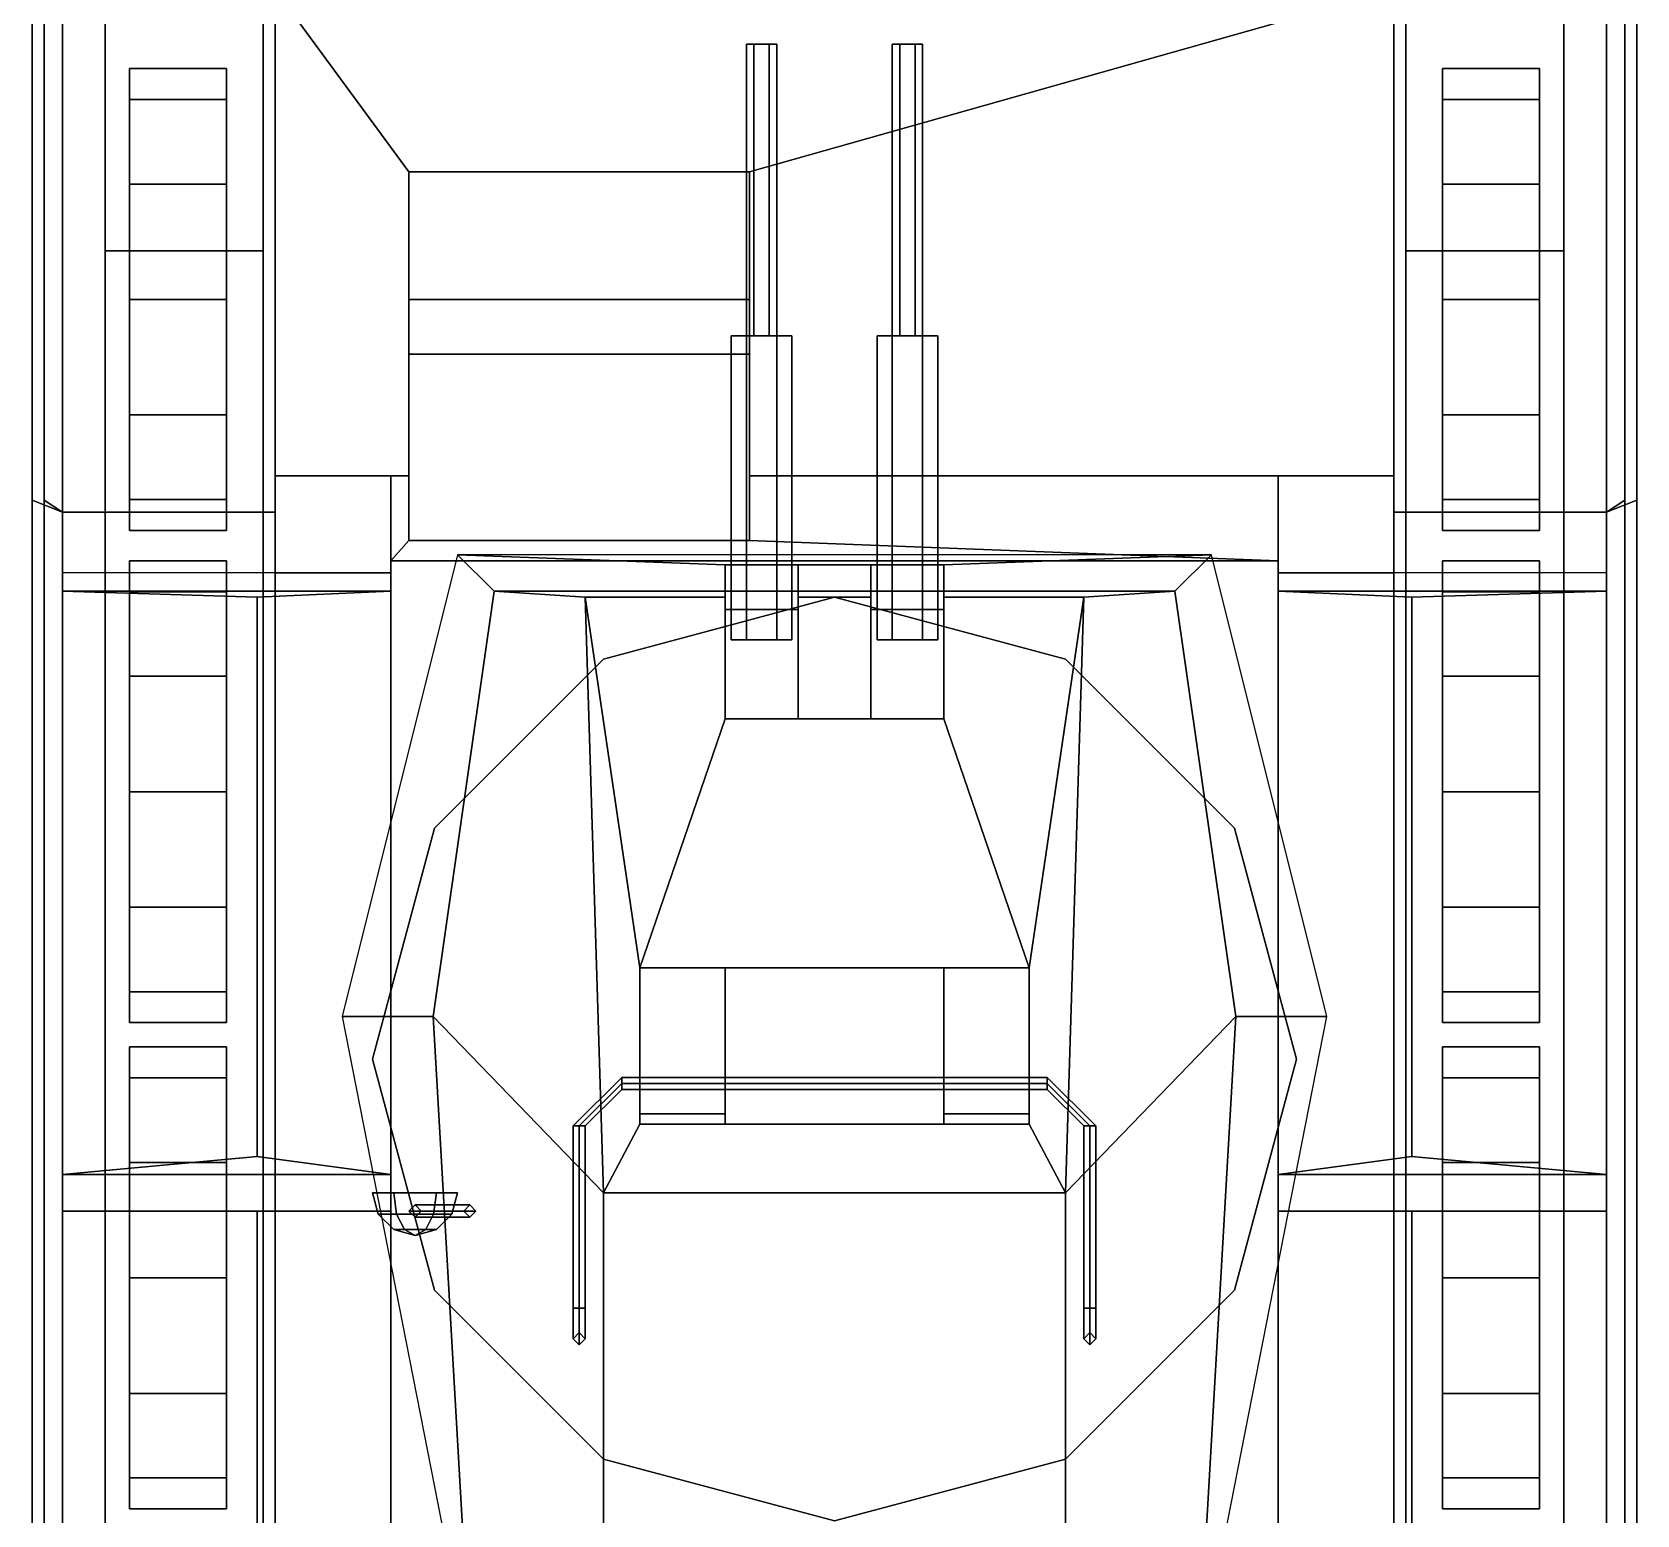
# Model space of a CAD drawing. Header units: millimetres. Extents: x -1.32 to 3, y -3.17 to 5.
# Drawn here: x -1.32 to 1.32, y -0.44 to 2 of the extents above; entities that cross this region are included whole.
import ezdxf

# ---------------------------------------------------------------- set-up
doc = ezdxf.new("R2010")
doc.units = ezdxf.units.MM
for name, color, linetype in [('gun', 1, 'Continuous'), ('mg2', 6, 'Continuous'), ('mudguards', 6, 'Continuous'), ('sleeve', 5, 'Continuous'), ('tracks', 3, 'Continuous'), ('turret', 2, 'Continuous'), ('wheels', 2, 'Continuous')]:
    doc.layers.add(name, color=color, linetype=linetype)

msp = doc.modelspace()

# ---------------------------------------------------------------- linework, layer by layer
for points in [[(-0.92, 2.51, 0.82), (-0.92, -2.7, 0.91), (-0.92, -0.48, 1.08), (-0.92, 2.07, 1.08)], [(-0.92, 2.46, 0.58), (-0.92, -2.7, 0.47), (-0.92, -2.7, 0.91), (-0.92, 2.51, 0.82)], [(0.92, -0.48, 1.08), (0.92, -2.7, 0.91), (0.92, 2.51, 0.82), (0.92, 2.07, 1.08)], [(0.92, -2.7, 0.91), (0.92, -2.7, 0.47), (0.92, 2.46, 0.58), (0.92, 2.51, 0.82)], [(-0.92, 2.02, 0.34), (-0.92, -2.24, 0.34), (-0.92, -2.7, 0.47), (-0.92, 2.46, 0.58)], [(0.92, -2.7, 0.47), (0.92, -2.24, 0.34), (0.92, 2.02, 0.34), (0.92, 2.46, 0.58)], [(-0.92, 2.07, 1.08), (-0.7, 1.77, 1.08), (-0.14, 1.77, 1.08), (0.92, 2.07, 1.08)], [(-0.92, 2.07, 1.08), (-0.92, 1.27, 1.08), (-0.7, 1.27, 1.08), (-0.7, 1.77, 1.08)], [(-0.14, 1.77, 1.08), (-0.14, 1.27, 1.08), (0.92, 1.27, 1.08), (0.92, 2.07, 1.08)], [(0.92, 2.02, 0.34), (0.92, -2.24, 0.34), (-0.92, -2.24, 0.34), (-0.92, 2.02, 0.34)], [(-0.7, 1.77, 1.08), (-0.7, 1.27, 1.08), (-0.7, 1.56, 1.38), (-0.7, 1.77, 1.32)], [(-0.7, 1.77, 1.32), (-0.7, 1.56, 1.38), (-0.14, 1.56, 1.38), (-0.14, 1.77, 1.32)], [(-0.14, 1.77, 1.32), (-0.14, 1.77, 1.08), (-0.7, 1.77, 1.08), (-0.7, 1.77, 1.32)], [(-0.14, 1.56, 1.38), (-0.14, 1.27, 1.08), (-0.14, 1.77, 1.08), (-0.14, 1.77, 1.32)], [(-0.7, 1.27, 1.08), (-0.7, 1.1634, 1.3009), (-0.7, 1.47, 1.38), (-0.7, 1.56, 1.38)], [(-0.7, 1.56, 1.38), (-0.7, 1.47, 1.38), (-0.14, 1.47, 1.38), (-0.14, 1.56, 1.38)], [(-0.14, 1.47, 1.38), (-0.14, 1.1634, 1.3009), (-0.14, 1.27, 1.08), (-0.14, 1.56, 1.38)], [(-0.7, 1.47, 1.38), (-0.7, 1.1634, 1.3009), (-0.14, 1.1634, 1.3009), (-0.14, 1.47, 1.38)], [(-0.73, 1.11, 1.08), (-0.73, 1.27, 1.08), (-0.92, 1.27, 1.08), (-0.92, 1.11, 1.08)], [(-0.73, 1.27, 1.08), (-0.73, -0.48, 1.08), (-0.73, -0.48, 1.37), (-0.73, 1.13, 1.37)], [(-0.73, 1.27, 1.08), (-0.73, 1.13, 1.37), (-0.7, 1.1634, 1.3009), (-0.7, 1.27, 1.08)], [(-0.14, 1.27, 1.08), (-0.14, 1.1634, 1.3009), (0.73, 1.13, 1.37), (0.73, 1.27, 1.08)], [(0.73, -0.48, 1.37), (0.73, -0.48, 1.08), (0.73, 1.27, 1.08), (0.73, 1.13, 1.37)], [(0.92, 1.11, 1.08), (0.92, 1.27, 1.08), (0.73, 1.27, 1.08), (0.73, 1.11, 1.08)], [(0.73, 1.13, 1.37), (-0.14, 1.1634, 1.3009), (-0.7, 1.1634, 1.3009), (-0.73, 1.13, 1.37)], [(-0.73, 1.08, 1.31), (-0.73, 1.11, 1.18), (-1.27, 1.11, 1.18), (-1.27, 1.08, 1.31)], [(-1.27, 1.11, 1.18), (-1.27, 0.06, 1.18), (-1.27, 0.12, 1.31), (-1.27, 1.08, 1.31)], [(-0.73, 1.11, 1.18), (-0.73, 1.11, 1.08), (-0.92, 1.11, 1.08), (-0.92, 1.11, 1.18)], [(-0.73, 1.13, 1.37), (-0.73, -0.48, 1.37), (0.73, -0.48, 1.37), (0.73, 1.13, 1.37)], [(1.27, 1.08, 1.31), (1.27, 1.11, 1.18), (0.73, 1.11, 1.18), (0.73, 1.08, 1.31)], [(0.92, 1.11, 1.18), (0.92, 1.11, 1.08), (0.73, 1.11, 1.08), (0.73, 1.11, 1.18)], [(1.27, 0.12, 1.31), (1.27, 0.06, 1.18), (1.27, 1.11, 1.18), (1.27, 1.08, 1.31)], [(-0.95, 1.07, 1.36), (-0.73, 1.08, 1.31), (-1.27, 1.08, 1.31), (-0.95, 1.07, 1.36)], [(-1.27, 1.08, 1.31), (-1.27, 0.12, 1.31), (-0.95, 0.15, 1.36), (-0.95, 1.07, 1.36)], [(-0.95, 0.15, 1.36), (-0.73, 0.12, 1.31), (-0.73, 1.08, 1.31), (-0.95, 1.07, 1.36)], [(0.95, 1.07, 1.36), (1.27, 1.08, 1.31), (0.73, 1.08, 1.31), (0.95, 1.07, 1.36)], [(0.73, 1.08, 1.31), (0.73, 0.12, 1.31), (0.95, 0.15, 1.36), (0.95, 1.07, 1.36)], [(0.95, 0.15, 1.36), (1.27, 0.12, 1.31), (1.27, 1.08, 1.31), (0.95, 1.07, 1.36)], [(0.95, 1.07, 1.36), (0.95, 0.15, 1.36), (0.95, 0.15, 1.36), (0.95, 1.07, 1.36)], [(-0.95, 0.15, 1.36), (-1.27, 0.12, 1.31), (-0.73, 0.12, 1.31), (-0.95, 0.15, 1.36)], [(0.95, 0.15, 1.36), (0.73, 0.12, 1.31), (1.27, 0.12, 1.31), (0.95, 0.15, 1.36)], [(-1.27, 0.12, 1.31), (-1.27, 0.06, 1.18), (-0.73, 0.06, 1.18), (-0.73, 0.12, 1.31)], [(0.73, 0.12, 1.31), (0.73, 0.06, 1.18), (1.27, 0.06, 1.18), (1.27, 0.12, 1.31)], [(-0.95, 0.06, 1.36), (-0.73, 0.06, 1.31), (-1.27, 0.06, 1.31), (-0.95, 0.06, 1.36)], [(-0.73, 0.06, 1.31), (-0.73, 0.06, 1.18), (-1.27, 0.06, 1.18), (-1.27, 0.06, 1.31)], [(-1.27, 0.06, 1.31), (-1.27, -1.32, 1.31), (-0.95, -1.32, 1.36), (-0.95, 0.06, 1.36)], [(-1.27, 0.06, 1.18), (-1.27, -1.32, 1.18), (-1.27, -1.32, 1.31), (-1.27, 0.06, 1.31)], [(-0.95, -1.32, 1.36), (-0.73, -1.32, 1.31), (-0.73, 0.06, 1.31), (-0.95, 0.06, 1.36)], [(-0.73, -1.32, 1.31), (-0.73, -1.32, 1.18), (-0.73, 0.06, 1.18), (-0.73, 0.06, 1.31)], [(0.73, 0.06, 1.31), (0.73, -1.32, 1.31), (0.95, -1.32, 1.36), (0.95, 0.06, 1.36)], [(0.95, 0.06, 1.36), (1.27, 0.06, 1.31), (0.73, 0.06, 1.31), (0.95, 0.06, 1.36)], [(1.27, 0.06, 1.31), (1.27, 0.06, 1.18), (0.73, 0.06, 1.18), (0.73, 0.06, 1.31)], [(0.73, 0.06, 1.18), (0.73, -1.32, 1.18), (0.73, -1.32, 1.31), (0.73, 0.06, 1.31)], [(0.95, 0.06, 1.36), (0.95, -1.32, 1.36), (0.95, -1.32, 1.36), (0.95, 0.06, 1.36)], [(0.95, -1.32, 1.36), (1.27, -1.32, 1.31), (1.27, 0.06, 1.31), (0.95, 0.06, 1.36)], [(1.27, -1.32, 1.31), (1.27, -1.32, 1.18), (1.27, 0.06, 1.18), (1.27, 0.06, 1.31)]]:
    msp.add_3dface(points)
at = {"layer": 'gun'}
for points in [[(-0.1325, 1.98, 1.6217), (-0.145, 1.98, 1.6), (-0.145, 1.5, 1.6), (-0.1325, 1.5, 1.6217)], [(-0.145, 1.98, 1.6), (-0.1325, 1.98, 1.5783), (-0.1325, 1.5, 1.5783), (-0.145, 1.5, 1.6)], [(-0.095, 1.98, 1.6), (-0.145, 1.98, 1.6), (-0.1325, 1.98, 1.6217), (-0.1075, 1.98, 1.6217)], [(-0.1075, 1.98, 1.5783), (-0.1325, 1.98, 1.5783), (-0.145, 1.98, 1.6), (-0.095, 1.98, 1.6)], [(-0.1075, 1.98, 1.6217), (-0.1325, 1.98, 1.6217), (-0.1325, 1.5, 1.6217), (-0.1075, 1.5, 1.6217)], [(-0.1325, 1.98, 1.5783), (-0.1075, 1.98, 1.5783), (-0.1075, 1.5, 1.5783), (-0.1325, 1.5, 1.5783)], [(-0.095, 1.98, 1.6), (-0.1075, 1.98, 1.6217), (-0.1075, 1.5, 1.6217), (-0.095, 1.5, 1.6)], [(-0.1075, 1.98, 1.5783), (-0.095, 1.98, 1.6), (-0.095, 1.5, 1.6), (-0.1075, 1.5, 1.5783)], [(0.1325, 1.98, 1.5783), (0.1075, 1.98, 1.5783), (0.095, 1.98, 1.6), (0.145, 1.98, 1.6)], [(0.145, 1.98, 1.6), (0.095, 1.98, 1.6), (0.1075, 1.98, 1.6217), (0.1325, 1.98, 1.6217)], [(0.095, 1.98, 1.6), (0.1075, 1.98, 1.5783), (0.1075, 1.5, 1.5783), (0.095, 1.5, 1.6)], [(0.1075, 1.98, 1.6217), (0.095, 1.98, 1.6), (0.095, 1.5, 1.6), (0.1075, 1.5, 1.6217)], [(0.1075, 1.98, 1.5783), (0.1325, 1.98, 1.5783), (0.1325, 1.5, 1.5783), (0.1075, 1.5, 1.5783)], [(0.1325, 1.98, 1.6217), (0.1075, 1.98, 1.6217), (0.1075, 1.5, 1.6217), (0.1325, 1.5, 1.6217)], [(0.1325, 1.98, 1.5783), (0.145, 1.98, 1.6), (0.145, 1.5, 1.6), (0.1325, 1.5, 1.5783)], [(0.145, 1.98, 1.6), (0.1325, 1.98, 1.6217), (0.1325, 1.5, 1.6217), (0.145, 1.5, 1.6)]]:
    msp.add_3dface(points, dxfattribs=at)
at = {"layer": 'mg2'}
for points in [[(-1.32, 2.67, 0.99), (-1.32, 1.23, 1.13), (-1.32, 2.63, 0.62), (-1.32, 2.76, 0.69)], [(-1.3, 2.76, 0.69), (-1.3, 2.63, 0.62), (-1.3, 1.23, 1.13), (-1.3, 2.67, 0.99)], [(-1.27, 2.71, 1.03), (-1.27, 1.21, 1.18), (-1.32, 1.23, 1.13), (-1.32, 2.67, 0.99)], [(-1.3, 2.67, 0.99), (-1.3, 1.23, 1.13), (-1.27, 1.21, 1.16), (-1.27, 2.71, 1.01)], [(-1.27, 2.71, 1.01), (-1.27, 1.21, 1.16), (-0.92, 1.21, 1.16), (-0.92, 2.71, 1.01)], [(-0.92, 2.71, 1.03), (-0.92, 1.21, 1.18), (-1.27, 1.21, 1.18), (-1.27, 2.71, 1.03)], [(-0.92, 1.27, 1.08), (-0.92, 1.2223, 1.1788), (-0.92, 2.71, 1.03), (-0.92, 2.07, 1.08)], [(-0.92, 2.07, 1.08), (-0.92, 2.71, 1.03), (-0.92, 1.2223, 1.1788), (-0.92, 1.27, 1.08)], [(-1.32, 1.23, 1.13), (-1.32, -1.33, 1.13), (-1.32, -2.8, 0.62), (-1.32, 2.63, 0.62)], [(-1.32, -2.8, 0.62), (-1.3, -2.8, 0.62), (-1.3, 2.63, 0.62), (-1.32, 2.63, 0.62)], [(-1.3, 2.63, 0.62), (-1.3, -2.8, 0.62), (-1.3, -1.33, 1.13), (-1.3, 1.23, 1.13)], [(-1.27, 1.21, 1.18), (-1.27, -1.32, 1.18), (-1.32, -1.33, 1.13), (-1.32, 1.23, 1.13)], [(-1.3, 1.23, 1.13), (-1.3, -1.33, 1.13), (-1.27, -1.32, 1.16), (-1.27, 1.21, 1.16)], [(-1.27, 1.21, 1.16), (-1.27, -1.32, 1.16), (-0.92, -1.32, 1.16), (-0.92, 1.21, 1.16)], [(-0.92, 1.21, 1.18), (-0.92, -1.32, 1.18), (-1.27, -1.32, 1.18), (-1.27, 1.21, 1.18)]]:
    msp.add_3dface(points, dxfattribs=at)
at = {"layer": 'mudguards'}
for points in [[(1.3, 2.76, 0.69), (1.3, 2.63, 0.62), (1.3, 1.23, 1.13), (1.3, 2.67, 0.99)], [(1.32, 2.67, 0.99), (1.32, 1.23, 1.13), (1.32, 2.63, 0.62), (1.32, 2.76, 0.69)], [(0.92, 2.71, 1.03), (0.92, 1.21, 1.18), (1.27, 1.21, 1.18), (1.27, 2.71, 1.03)], [(1.27, 2.71, 1.01), (1.27, 1.21, 1.16), (0.92, 1.21, 1.16), (0.92, 2.71, 1.01)], [(0.92, 2.07, 1.08), (0.92, 2.71, 1.03), (0.92, 1.2223, 1.1788), (0.92, 1.27, 1.08)], [(0.92, 1.27, 1.08), (0.92, 1.2223, 1.1788), (0.92, 2.71, 1.03), (0.92, 2.07, 1.08)], [(1.3, 2.67, 0.99), (1.3, 1.23, 1.13), (1.27, 1.21, 1.16), (1.27, 2.71, 1.01)], [(1.27, 2.71, 1.03), (1.27, 1.21, 1.18), (1.32, 1.23, 1.13), (1.32, 2.67, 0.99)], [(1.3, 2.63, 0.62), (1.3, -2.8, 0.62), (1.3, -1.33, 1.13), (1.3, 1.23, 1.13)], [(1.32, -2.8, 0.62), (1.3, -2.8, 0.62), (1.3, 2.63, 0.62), (1.32, 2.63, 0.62)], [(1.32, 1.23, 1.13), (1.32, -1.33, 1.13), (1.32, -2.8, 0.62), (1.32, 2.63, 0.62)], [(1.3, 1.23, 1.13), (1.3, -1.33, 1.13), (1.27, -1.32, 1.16), (1.27, 1.21, 1.16)], [(1.27, 1.21, 1.18), (1.27, -1.32, 1.18), (1.32, -1.33, 1.13), (1.32, 1.23, 1.13)], [(0.92, 1.21, 1.18), (0.92, -1.32, 1.18), (1.27, -1.32, 1.18), (1.27, 1.21, 1.18)], [(1.27, 1.21, 1.16), (1.27, -1.32, 1.16), (0.92, -1.32, 1.16), (0.92, 1.21, 1.16)]]:
    msp.add_3dface(points, dxfattribs=at)
at = {"layer": 'sleeve'}
for points in [[(-0.145, 1.5, 1.6433), (-0.17, 1.5, 1.6), (-0.17, 1, 1.6), (-0.145, 1, 1.6433)], [(-0.17, 1.5, 1.6), (-0.145, 1.5, 1.5567), (-0.145, 1, 1.5567), (-0.17, 1, 1.6)], [(-0.07, 1.5, 1.6), (-0.17, 1.5, 1.6), (-0.145, 1.5, 1.6433), (-0.095, 1.5, 1.6433)], [(-0.095, 1.5, 1.5567), (-0.145, 1.5, 1.5567), (-0.17, 1.5, 1.6), (-0.07, 1.5, 1.6)], [(-0.095, 1.5, 1.6433), (-0.145, 1.5, 1.6433), (-0.145, 1, 1.6433), (-0.095, 1, 1.6433)], [(-0.145, 1.5, 1.5567), (-0.095, 1.5, 1.5567), (-0.095, 1, 1.5567), (-0.145, 1, 1.5567)], [(-0.07, 1.5, 1.6), (-0.095, 1.5, 1.6433), (-0.095, 1, 1.6433), (-0.07, 1, 1.6)], [(-0.095, 1.5, 1.5567), (-0.07, 1.5, 1.6), (-0.07, 1, 1.6), (-0.095, 1, 1.5567)], [(0.145, 1.5, 1.5567), (0.095, 1.5, 1.5567), (0.07, 1.5, 1.6), (0.17, 1.5, 1.6)], [(0.17, 1.5, 1.6), (0.07, 1.5, 1.6), (0.095, 1.5, 1.6433), (0.145, 1.5, 1.6433)], [(0.07, 1.5, 1.6), (0.095, 1.5, 1.5567), (0.095, 1, 1.5567), (0.07, 1, 1.6)], [(0.095, 1.5, 1.6433), (0.07, 1.5, 1.6), (0.07, 1, 1.6), (0.095, 1, 1.6433)], [(0.095, 1.5, 1.5567), (0.145, 1.5, 1.5567), (0.145, 1, 1.5567), (0.095, 1, 1.5567)], [(0.145, 1.5, 1.6433), (0.095, 1.5, 1.6433), (0.095, 1, 1.6433), (0.145, 1, 1.6433)], [(0.145, 1.5, 1.5567), (0.17, 1.5, 1.6), (0.17, 1, 1.6), (0.145, 1, 1.5567)], [(0.17, 1.5, 1.6), (0.145, 1.5, 1.6433), (0.145, 1, 1.6433), (0.17, 1, 1.6)]]:
    msp.add_3dface(points, dxfattribs=at)
at = {"layer": 'tracks'}
for points in [[(-1.2, 2.64, 0.45), (-1.2, 1.64, -0.01), (-1.2, 1.64, 0.02), (-1.2, 2.62, 0.47)], [(-0.94, 2.64, 0.45), (-0.94, 1.64, -0.01), (-1.2, 1.64, -0.01), (-1.2, 2.64, 0.45)], [(-0.94, 1.64, 0.02), (-0.94, 1.64, -0.01), (-0.94, 2.64, 0.45), (-0.94, 2.62, 0.47)], [(0.94, 2.64, 0.45), (0.94, 1.64, -0.01), (0.94, 1.64, 0.02), (0.94, 2.62, 0.47)], [(1.2, 2.64, 0.45), (1.2, 1.64, -0.01), (0.94, 1.64, -0.01), (0.94, 2.64, 0.45)], [(1.2, 1.64, 0.02), (1.2, 1.64, -0.01), (1.2, 2.64, 0.45), (1.2, 2.62, 0.47)], [(-1.2, 2.62, 0.47), (-1.2, 1.64, 0.02), (-0.94, 1.64, 0.02), (-0.94, 2.62, 0.47)], [(0.94, 2.62, 0.47), (0.94, 1.64, 0.02), (1.2, 1.64, 0.02), (1.2, 2.62, 0.47)], [(-1.2, 2.41, 0.89), (-1.2, 1.64, 0.81), (-0.94, 1.64, 0.81), (-0.94, 2.41, 0.89)], [(-1.2, 2.41, 0.86), (-1.2, 1.64, 0.78), (-1.2, 1.64, 0.81), (-1.2, 2.41, 0.89)], [(-0.94, 2.41, 0.86), (-0.94, 1.64, 0.78), (-1.2, 1.64, 0.78), (-1.2, 2.41, 0.86)], [(-0.94, 1.64, 0.81), (-0.94, 1.64, 0.78), (-0.94, 2.41, 0.86), (-0.94, 2.41, 0.89)], [(0.94, 2.41, 0.86), (0.94, 1.64, 0.78), (0.94, 1.64, 0.81), (0.94, 2.41, 0.89)], [(1.2, 2.41, 0.86), (1.2, 1.64, 0.78), (0.94, 1.64, 0.78), (0.94, 2.41, 0.86)], [(0.94, 2.41, 0.89), (0.94, 1.64, 0.81), (1.2, 1.64, 0.81), (1.2, 2.41, 0.89)], [(1.2, 1.64, 0.81), (1.2, 1.64, 0.78), (1.2, 2.41, 0.86), (1.2, 2.41, 0.89)], [(-0.94, 1.64, -0.01), (-0.94, -1.67, -0.01), (-1.2, -1.67, -0.01), (-1.2, 1.64, -0.01)], [(-1.2, 1.64, -0.01), (-1.2, -1.67, -0.01), (-1.2, -1.67, 0.02), (-1.2, 1.64, 0.02)], [(-1.2, 1.64, 0.02), (-1.2, -1.67, 0.02), (-0.94, -1.67, 0.02), (-0.94, 1.64, 0.02)], [(-1.2, 1.64, 0.81), (-1.2, -1.65, 0.81), (-0.94, -1.65, 0.81), (-0.94, 1.64, 0.81)], [(-0.94, 1.64, 0.78), (-0.94, -1.65, 0.78), (-1.2, -1.65, 0.78), (-1.2, 1.64, 0.78)], [(-1.2, 1.64, 0.78), (-1.2, -1.65, 0.78), (-1.2, -1.65, 0.81), (-1.2, 1.64, 0.81)], [(-0.94, -1.67, 0.02), (-0.94, -1.67, -0.01), (-0.94, 1.64, -0.01), (-0.94, 1.64, 0.02)], [(-0.94, -1.65, 0.81), (-0.94, -1.65, 0.78), (-0.94, 1.64, 0.78), (-0.94, 1.64, 0.81)], [(0.94, 1.64, -0.01), (0.94, -1.67, -0.01), (0.94, -1.67, 0.02), (0.94, 1.64, 0.02)], [(0.94, 1.64, 0.02), (0.94, -1.67, 0.02), (1.2, -1.67, 0.02), (1.2, 1.64, 0.02)], [(1.2, 1.64, -0.01), (1.2, -1.67, -0.01), (0.94, -1.67, -0.01), (0.94, 1.64, -0.01)], [(0.94, 1.64, 0.78), (0.94, -1.65, 0.78), (0.94, -1.65, 0.81), (0.94, 1.64, 0.81)], [(1.2, 1.64, 0.78), (1.2, -1.65, 0.78), (0.94, -1.65, 0.78), (0.94, 1.64, 0.78)], [(0.94, 1.64, 0.81), (0.94, -1.65, 0.81), (1.2, -1.65, 0.81), (1.2, 1.64, 0.81)], [(1.2, -1.67, 0.02), (1.2, -1.67, -0.01), (1.2, 1.64, -0.01), (1.2, 1.64, 0.02)], [(1.2, -1.65, 0.81), (1.2, -1.65, 0.78), (1.2, 1.64, 0.78), (1.2, 1.64, 0.81)]]:
    msp.add_3dface(points, dxfattribs=at)
at = {"layer": 'turret'}
for points in [[(-0.56, 1.08, 1.75), (-0.62, 1.14, 1.42), (-0.81, 0.38, 1.42), (-0.66, 0.38, 1.85)], [(0.18, 1.1236, 1.51), (0.62, 1.14, 1.42), (-0.62, 1.14, 1.42), (-0.18, 1.1236, 1.51)], [(-0.18, 1.08, 1.75), (-0.18, 1.1236, 1.51), (-0.62, 1.14, 1.42), (-0.56, 1.08, 1.75)], [(0.56, 1.08, 1.75), (0.62, 1.14, 1.42), (0.18, 1.1236, 1.51), (0.18, 1.08, 1.75)], [(0.81, 0.38, 1.42), (0.62, 1.14, 1.42), (0.56, 1.08, 1.75), (0.66, 0.38, 1.85)], [(-0.06, 1.08, 1.51), (-0.06, 1.1236, 1.51), (-0.18, 1.1236, 1.51), (-0.18, 1.08, 1.51)], [(-0.18, 1.08, 1.75), (-0.18, 1.08, 1.51), (-0.18, 1.1236, 1.51)], [(0.06, 1.08, 1.75), (0.06, 1.1236, 1.51), (-0.06, 1.1236, 1.51), (-0.06, 1.08, 1.75)], [(-0.06, 1.1236, 1.51), (-0.06, 1.08, 1.51), (-0.06, 1.08, 1.75)], [(0.18, 1.08, 1.51), (0.18, 1.1236, 1.51), (0.06, 1.1236, 1.51), (0.06, 1.08, 1.51)], [(0.06, 1.08, 1.75), (0.06, 1.08, 1.51), (0.06, 1.1236, 1.51)], [(0.18, 1.1236, 1.51), (0.18, 1.08, 1.51), (0.18, 1.08, 1.75)], [(-0.56, 1.08, 1.75), (-0.66, 0.38, 1.85), (-0.38, 0.09, 2.02), (-0.41, 1.07, 1.8)], [(-0.18, 1.07, 1.8), (-0.18, 1.08, 1.75), (-0.56, 1.08, 1.75), (-0.41, 1.07, 1.8)], [(-0.41, 1.07, 1.8), (-0.38, 0.09, 2.02), (-0.32, 0.2031, 1.9946), (-0.32, 0.46, 1.9369)], [(-0.18, 0.87, 1.8449), (-0.18, 1.07, 1.8), (-0.41, 1.07, 1.8), (-0.32, 0.46, 1.9369)], [(0, 1.07, 1.37), (-0.38, 0.9682, 1.37), (-0.38, 0.9682, 1.42), (0, 1.07, 1.42)], [(-0.18, 1.07, 1.8), (-0.18, 1.05, 1.76), (-0.18, 1.08, 1.51), (-0.18, 1.08, 1.75)], [(-0.06, 1.05, 1.76), (-0.06, 1.08, 1.51), (-0.18, 1.08, 1.51), (-0.18, 1.05, 1.76)], [(-0.18, 0.87, 1.8449), (-0.18, 0.87, 1.8), (-0.18, 1.05, 1.76), (-0.18, 1.07, 1.8)], [(0.06, 1.07, 1.8), (0.06, 1.08, 1.75), (-0.06, 1.08, 1.75), (-0.06, 1.07, 1.8)], [(-0.06, 1.08, 1.75), (-0.06, 1.08, 1.51), (-0.06, 1.05, 1.76), (-0.06, 1.07, 1.8)], [(0.06, 0.87, 1.8449), (0.06, 1.07, 1.8), (-0.06, 1.07, 1.8), (-0.06, 0.87, 1.8449)], [(-0.06, 1.07, 1.8), (-0.06, 1.05, 1.76), (-0.06, 0.87, 1.8), (-0.06, 0.87, 1.8449)], [(0.38, 0.9682, 1.37), (0, 1.07, 1.37), (0, 1.07, 1.42), (0.38, 0.9682, 1.42)], [(0.18, 1.05, 1.76), (0.18, 1.08, 1.51), (0.06, 1.08, 1.51), (0.06, 1.05, 1.76)], [(0.06, 1.07, 1.8), (0.06, 1.05, 1.76), (0.06, 1.08, 1.51), (0.06, 1.08, 1.75)], [(0.06, 0.87, 1.8449), (0.06, 0.87, 1.8), (0.06, 1.05, 1.76), (0.06, 1.07, 1.8)], [(0.41, 1.07, 1.8), (0.56, 1.08, 1.75), (0.18, 1.08, 1.75), (0.18, 1.07, 1.8)], [(0.18, 1.08, 1.75), (0.18, 1.08, 1.51), (0.18, 1.05, 1.76), (0.18, 1.07, 1.8)], [(0.32, 0.46, 1.9369), (0.41, 1.07, 1.8), (0.18, 1.07, 1.8), (0.18, 0.87, 1.8449)], [(0.18, 1.07, 1.8), (0.18, 1.05, 1.76), (0.18, 0.87, 1.8), (0.18, 0.87, 1.8449)], [(0.32, 0.46, 1.9369), (0.32, 0.2031, 1.9946), (0.38, 0.09, 2.02), (0.41, 1.07, 1.8)], [(0.38, 0.09, 2.02), (0.66, 0.38, 1.85), (0.56, 1.08, 1.75), (0.41, 1.07, 1.8)], [(-0.06, 0.87, 1.8), (-0.06, 1.05, 1.76), (-0.18, 1.05, 1.76), (-0.18, 0.87, 1.8)], [(0.18, 0.87, 1.8), (0.18, 1.05, 1.76), (0.06, 1.05, 1.76), (0.06, 0.87, 1.8)], [(-0.38, 0.9682, 1.37), (-0.6582, 0.69, 1.37), (-0.6582, 0.69, 1.42), (-0.38, 0.9682, 1.42)], [(0.6582, 0.69, 1.37), (0.38, 0.9682, 1.37), (0.38, 0.9682, 1.42), (0.6582, 0.69, 1.42)], [(-0.18, 0.87, 1.8449), (-0.32, 0.46, 1.9369), (0.32, 0.46, 1.9369), (0.18, 0.87, 1.8449)], [(-0.06, 0.87, 1.8449), (-0.06, 0.87, 1.8), (-0.18, 0.87, 1.8), (-0.18, 0.87, 1.8449)], [(0.18, 0.87, 1.8449), (0.18, 0.87, 1.8), (0.06, 0.87, 1.8), (0.06, 0.87, 1.8449)], [(-0.6582, 0.69, 1.37), (-0.76, 0.31, 1.37), (-0.76, 0.31, 1.42), (-0.6582, 0.69, 1.42)], [(0.76, 0.31, 1.37), (0.6582, 0.69, 1.37), (0.6582, 0.69, 1.42), (0.76, 0.31, 1.42)], [(-0.32, 0.46, 1.97), (-0.32, 0.22, 2.02), (-0.18, 0.22, 2.02), (-0.18, 0.46, 1.97)], [(-0.32, 0.46, 1.9369), (-0.32, 0.46, 1.97), (-0.18, 0.46, 1.97), (-0.18, 0.46, 1.9369)], [(-0.32, 0.46, 1.9369), (-0.32, 0.2031, 1.9946), (-0.32, 0.22, 2.02), (-0.32, 0.46, 1.97)], [(-0.18, 0.46, 1.97), (-0.18, 0.22, 2.02), (-0.18, 0.2031, 1.9946), (-0.18, 0.46, 1.9369)], [(-0.18, 0.46, 1.9369), (-0.18, 0.2031, 1.9946), (0.18, 0.2031, 1.9946), (0.18, 0.46, 1.9369)], [(0.18, 0.46, 1.9369), (0.18, 0.46, 1.97), (0.32, 0.46, 1.97), (0.32, 0.46, 1.9369)], [(0.18, 0.46, 1.97), (0.18, 0.22, 2.02), (0.32, 0.22, 2.02), (0.32, 0.46, 1.97)], [(0.18, 0.46, 1.9369), (0.18, 0.2031, 1.9946), (0.18, 0.22, 2.02), (0.18, 0.46, 1.97)], [(0.32, 0.46, 1.97), (0.32, 0.22, 2.02), (0.32, 0.2031, 1.9946), (0.32, 0.46, 1.9369)], [(-0.81, 0.38, 1.42), (-0.6, -0.69, 1.42), (-0.6, -0.67, 1.77), (-0.66, 0.38, 1.85)], [(-0.66, 0.38, 1.85), (-0.6, -0.67, 1.77), (-0.38, -0.49, 2.02), (-0.38, 0.09, 2.02)], [(0.38, -0.49, 2.02), (0.6, -0.67, 1.77), (0.66, 0.38, 1.85), (0.38, 0.09, 2.02)], [(0.6, -0.67, 1.77), (0.6, -0.69, 1.42), (0.81, 0.38, 1.42), (0.66, 0.38, 1.85)], [(-0.76, 0.31, 1.37), (-0.6582, -0.07, 1.37), (-0.6582, -0.07, 1.42), (-0.76, 0.31, 1.42)], [(0.6582, -0.07, 1.37), (0.76, 0.31, 1.37), (0.76, 0.31, 1.42), (0.6582, -0.07, 1.42)], [(-0.35, 0.28, 2.11), (-0.35, 0.27, 2.1), (-0.42, 0.2, 2.09), (-0.43, 0.2, 2.1)], [(-0.35, 0.27, 2.12), (-0.35, 0.28, 2.11), (-0.43, 0.2, 2.1), (-0.42, 0.2, 2.11)], [(-0.35, 0.27, 2.1), (-0.35, 0.26, 2.11), (-0.41, 0.2, 2.1), (-0.42, 0.2, 2.09)], [(-0.35, 0.26, 2.11), (-0.35, 0.27, 2.12), (-0.42, 0.2, 2.11), (-0.41, 0.2, 2.1)], [(0.35, 0.27, 2.12), (0.35, 0.28, 2.11), (-0.35, 0.28, 2.11), (-0.35, 0.27, 2.12)], [(0.35, 0.28, 2.11), (0.35, 0.27, 2.1), (-0.35, 0.27, 2.1), (-0.35, 0.28, 2.11)], [(0.35, 0.26, 2.11), (0.35, 0.27, 2.12), (-0.35, 0.27, 2.12), (-0.35, 0.26, 2.11)], [(0.35, 0.27, 2.1), (0.35, 0.26, 2.11), (-0.35, 0.26, 2.11), (-0.35, 0.27, 2.1)], [(0.43, 0.2, 2.1), (0.42, 0.2, 2.09), (0.35, 0.27, 2.1), (0.35, 0.28, 2.11)], [(0.42, 0.2, 2.11), (0.43, 0.2, 2.1), (0.35, 0.28, 2.11), (0.35, 0.27, 2.12)], [(0.42, 0.2, 2.09), (0.41, 0.2, 2.1), (0.35, 0.26, 2.11), (0.35, 0.27, 2.1)], [(0.41, 0.2, 2.1), (0.42, 0.2, 2.11), (0.35, 0.27, 2.12), (0.35, 0.26, 2.11)], [(-0.32, 0.22, 2.02), (-0.32, 0.2031, 1.9946), (-0.18, 0.2031, 1.9946), (-0.18, 0.22, 2.02)], [(0.18, 0.22, 2.02), (0.18, 0.2031, 1.9946), (0.32, 0.2031, 1.9946), (0.32, 0.22, 2.02)], [(-0.43, -0.1, 2.08), (-0.42, -0.1, 2.09), (-0.42, 0.2, 2.11), (-0.43, 0.2, 2.1)], [(-0.42, -0.1, 2.07), (-0.43, -0.1, 2.08), (-0.43, 0.2, 2.1), (-0.42, 0.2, 2.09)], [(-0.42, -0.1, 2.09), (-0.41, -0.1, 2.08), (-0.41, 0.2, 2.1), (-0.42, 0.2, 2.11)], [(-0.41, -0.1, 2.08), (-0.42, -0.1, 2.07), (-0.42, 0.2, 2.09), (-0.41, 0.2, 2.1)], [(-0.32, 0.2031, 1.9946), (-0.38, 0.09, 2.02), (0.38, 0.09, 2.02), (0.32, 0.2031, 1.9946)], [(0.41, -0.1, 2.08), (0.42, -0.1, 2.09), (0.42, 0.2, 2.11), (0.41, 0.2, 2.1)], [(0.42, -0.1, 2.07), (0.41, -0.1, 2.08), (0.41, 0.2, 2.1), (0.42, 0.2, 2.09)], [(0.42, -0.1, 2.09), (0.43, -0.1, 2.08), (0.43, 0.2, 2.1), (0.42, 0.2, 2.11)], [(0.43, -0.1, 2.08), (0.42, -0.1, 2.07), (0.42, 0.2, 2.09), (0.43, 0.2, 2.1)], [(-0.7506, 0.055, 2.07), (-0.76, 0.09, 2.07), (-0.725, 0.09, 2.0094), (-0.7203, 0.055, 2.0175)], [(-0.7203, 0.055, 2.1225), (-0.725, 0.09, 2.1306), (-0.76, 0.09, 2.07), (-0.7506, 0.055, 2.07)], [(-0.655, 0.09, 2.1306), (-0.62, 0.09, 2.07), (-0.76, 0.09, 2.07), (-0.725, 0.09, 2.1306)], [(-0.62, 0.09, 2.07), (-0.655, 0.09, 2.0094), (-0.725, 0.09, 2.0094), (-0.76, 0.09, 2.07)], [(-0.7203, 0.055, 2.0175), (-0.725, 0.09, 2.0094), (-0.655, 0.09, 2.0094), (-0.6597, 0.055, 2.0175)], [(-0.6597, 0.055, 2.1225), (-0.655, 0.09, 2.1306), (-0.725, 0.09, 2.1306), (-0.7203, 0.055, 2.1225)], [(-0.6597, 0.055, 2.0175), (-0.655, 0.09, 2.0094), (-0.62, 0.09, 2.07), (-0.6294, 0.055, 2.07)], [(-0.6294, 0.055, 2.07), (-0.62, 0.09, 2.07), (-0.655, 0.09, 2.1306), (-0.6597, 0.055, 2.1225)], [(-0.38, 0.09, 2.02), (-0.38, -0.49, 2.02), (0.38, -0.49, 2.02), (0.38, 0.09, 2.02)], [(-0.725, 0.0294, 2.07), (-0.7506, 0.055, 2.07), (-0.7203, 0.055, 2.0175), (-0.7075, 0.0294, 2.0397)], [(-0.7075, 0.0294, 2.1003), (-0.7203, 0.055, 2.1225), (-0.7506, 0.055, 2.07), (-0.725, 0.0294, 2.07)], [(-0.7075, 0.0294, 2.0397), (-0.7203, 0.055, 2.0175), (-0.6597, 0.055, 2.0175), (-0.6725, 0.0294, 2.0397)], [(-0.6725, 0.0294, 2.1003), (-0.6597, 0.055, 2.1225), (-0.7203, 0.055, 2.1225), (-0.7075, 0.0294, 2.1003)], [(-0.69, 0.07, 1.85), (-0.7, 0.06, 1.84), (-0.7, 0.06, 2.02), (-0.69, 0.07, 2.02)], [(-0.6, 0.07, 1.85), (-0.61, 0.06, 1.84), (-0.7, 0.06, 1.84), (-0.69, 0.07, 1.85)], [(-0.7, 0.06, 1.84), (-0.69, 0.05, 1.85), (-0.69, 0.05, 2.02), (-0.7, 0.06, 2.02)], [(-0.61, 0.06, 1.84), (-0.6, 0.05, 1.85), (-0.69, 0.05, 1.85), (-0.7, 0.06, 1.84)], [(-0.68, 0.06, 1.86), (-0.69, 0.07, 1.85), (-0.69, 0.07, 2.02), (-0.68, 0.06, 2.02)], [(-0.59, 0.06, 1.86), (-0.6, 0.07, 1.85), (-0.69, 0.07, 1.85), (-0.68, 0.06, 1.86)], [(-0.69, 0.05, 1.85), (-0.68, 0.06, 1.86), (-0.68, 0.06, 2.02), (-0.69, 0.05, 2.02)], [(-0.6, 0.05, 1.85), (-0.59, 0.06, 1.86), (-0.68, 0.06, 1.86), (-0.69, 0.05, 1.85)], [(-0.6725, 0.0294, 2.0397), (-0.6597, 0.055, 2.0175), (-0.6294, 0.055, 2.07), (-0.655, 0.0294, 2.07)], [(-0.655, 0.0294, 2.07), (-0.6294, 0.055, 2.07), (-0.6597, 0.055, 2.1225), (-0.6725, 0.0294, 2.1003)], [(-0.69, 0.02, 2.07), (-0.725, 0.0294, 2.07), (-0.7075, 0.0294, 2.0397), (-0.69, 0.02, 2.07)], [(-0.69, 0.02, 2.07), (-0.7075, 0.0294, 2.1003), (-0.725, 0.0294, 2.07), (-0.69, 0.02, 2.07)], [(-0.69, 0.02, 2.07), (-0.7075, 0.0294, 2.0397), (-0.6725, 0.0294, 2.0397), (-0.69, 0.02, 2.07)], [(-0.69, 0.02, 2.07), (-0.6725, 0.0294, 2.1003), (-0.7075, 0.0294, 2.1003), (-0.69, 0.02, 2.07)], [(-0.69, 0.02, 2.07), (-0.6725, 0.0294, 2.0397), (-0.655, 0.0294, 2.07), (-0.69, 0.02, 2.07)], [(-0.69, 0.02, 2.07), (-0.655, 0.0294, 2.07), (-0.6725, 0.0294, 2.1003), (-0.69, 0.02, 2.07)], [(-0.6582, -0.07, 1.37), (-0.38, -0.3482, 1.37), (-0.38, -0.3482, 1.42), (-0.6582, -0.07, 1.42)], [(0.38, -0.3482, 1.37), (0.6582, -0.07, 1.37), (0.6582, -0.07, 1.42), (0.38, -0.3482, 1.42)], [(-0.43, -0.1, 2.08), (-0.42, -0.1, 2.07), (-0.42, -0.14, 1.97), (-0.43, -0.15, 1.96)], [(-0.42, -0.1, 2.09), (-0.43, -0.1, 2.08), (-0.43, -0.15, 1.96), (-0.42, -0.16, 1.97)], [(-0.42, -0.1, 2.07), (-0.41, -0.1, 2.08), (-0.41, -0.15, 1.98), (-0.42, -0.14, 1.97)], [(-0.41, -0.1, 2.08), (-0.42, -0.1, 2.09), (-0.42, -0.16, 1.97), (-0.41, -0.15, 1.98)], [(0.42, -0.1, 2.09), (0.41, -0.1, 2.08), (0.41, -0.15, 1.98), (0.42, -0.16, 1.97)], [(0.41, -0.1, 2.08), (0.42, -0.1, 2.07), (0.42, -0.14, 1.97), (0.41, -0.15, 1.98)], [(0.43, -0.1, 2.08), (0.42, -0.1, 2.09), (0.42, -0.16, 1.97), (0.43, -0.15, 1.96)], [(0.42, -0.1, 2.07), (0.43, -0.1, 2.08), (0.43, -0.15, 1.96), (0.42, -0.14, 1.97)], [(-0.38, -0.3482, 1.37), (0, -0.45, 1.37), (0, -0.45, 1.42), (-0.38, -0.3482, 1.42)], [(0, -0.45, 1.37), (0.38, -0.3482, 1.37), (0.38, -0.3482, 1.42), (0, -0.45, 1.42)]]:
    msp.add_3dface(points, dxfattribs=at)
at = {"layer": 'wheels'}
for points in [[(-1, 1.8891, 0.59), (-1, 1.94, 0.4), (-1.16, 1.94, 0.4), (-1.16, 1.8891, 0.59)], [(-1, 1.94, 0.4), (-1, 1.8891, 0.21), (-1.16, 1.8891, 0.21), (-1.16, 1.94, 0.4)], [(-1.16, 1.37, 0.7291), (-1.16, 1.8891, 0.59), (-1.16, 1.94, 0.4), (-1.16, 1.2309, 0.59)], [(-1.16, 1.2309, 0.59), (-1.16, 1.94, 0.4), (-1.16, 1.8891, 0.21), (-1.16, 1.18, 0.4)], [(-1, 1.2309, 0.21), (-1, 1.94, 0.4), (-1, 1.8891, 0.59), (-1, 1.18, 0.4)], [(-1, 1.37, 0.0709), (-1, 1.8891, 0.21), (-1, 1.94, 0.4), (-1, 1.2309, 0.21)], [(1, 1.2309, 0.59), (1, 1.94, 0.4), (1, 1.8891, 0.21), (1, 1.18, 0.4)], [(1, 1.37, 0.7291), (1, 1.8891, 0.59), (1, 1.94, 0.4), (1, 1.2309, 0.59)], [(1.16, 1.8891, 0.59), (1.16, 1.94, 0.4), (1, 1.94, 0.4), (1, 1.8891, 0.59)], [(1.16, 1.94, 0.4), (1.16, 1.8891, 0.21), (1, 1.8891, 0.21), (1, 1.94, 0.4)], [(1.16, 1.2309, 0.21), (1.16, 1.94, 0.4), (1.16, 1.8891, 0.59), (1.16, 1.18, 0.4)], [(1.16, 1.37, 0.0709), (1.16, 1.8891, 0.21), (1.16, 1.94, 0.4), (1.16, 1.2309, 0.21)], [(-1, 1.75, 0.7291), (-1, 1.8891, 0.59), (-1.16, 1.8891, 0.59), (-1.16, 1.75, 0.7291)], [(-1, 1.8891, 0.21), (-1, 1.75, 0.0709), (-1.16, 1.75, 0.0709), (-1.16, 1.8891, 0.21)], [(-1.16, 1.56, 0.78), (-1.16, 1.75, 0.7291), (-1.16, 1.8891, 0.59), (-1.16, 1.37, 0.7291)], [(-1.16, 1.18, 0.4), (-1.16, 1.8891, 0.21), (-1.16, 1.75, 0.0709), (-1.16, 1.2309, 0.21)], [(-1, 1.18, 0.4), (-1, 1.8891, 0.59), (-1, 1.75, 0.7291), (-1, 1.2309, 0.59)], [(-1, 1.56, 0.02), (-1, 1.75, 0.0709), (-1, 1.8891, 0.21), (-1, 1.37, 0.0709)], [(1, 1.18, 0.4), (1, 1.8891, 0.21), (1, 1.75, 0.0709), (1, 1.2309, 0.21)], [(1.16, 1.8891, 0.21), (1.16, 1.75, 0.0709), (1, 1.75, 0.0709), (1, 1.8891, 0.21)], [(1, 1.56, 0.78), (1, 1.75, 0.7291), (1, 1.8891, 0.59), (1, 1.37, 0.7291)], [(1.16, 1.75, 0.7291), (1.16, 1.8891, 0.59), (1, 1.8891, 0.59), (1, 1.75, 0.7291)], [(1.16, 1.18, 0.4), (1.16, 1.8891, 0.59), (1.16, 1.75, 0.7291), (1.16, 1.2309, 0.59)], [(1.16, 1.56, 0.02), (1.16, 1.75, 0.0709), (1.16, 1.8891, 0.21), (1.16, 1.37, 0.0709)], [(-1, 1.56, 0.78), (-1, 1.75, 0.7291), (-1.16, 1.75, 0.7291), (-1.16, 1.56, 0.78)], [(-1, 1.75, 0.0709), (-1, 1.56, 0.02), (-1.16, 1.56, 0.02), (-1.16, 1.75, 0.0709)], [(-1.16, 1.2309, 0.21), (-1.16, 1.75, 0.0709), (-1.16, 1.56, 0.02), (-1.16, 1.37, 0.0709)], [(-1, 1.2309, 0.59), (-1, 1.75, 0.7291), (-1, 1.56, 0.78), (-1, 1.37, 0.7291)], [(1, 1.2309, 0.21), (1, 1.75, 0.0709), (1, 1.56, 0.02), (1, 1.37, 0.0709)], [(1.16, 1.75, 0.0709), (1.16, 1.56, 0.02), (1, 1.56, 0.02), (1, 1.75, 0.0709)], [(1.16, 1.56, 0.78), (1.16, 1.75, 0.7291), (1, 1.75, 0.7291), (1, 1.56, 0.78)], [(1.16, 1.2309, 0.59), (1.16, 1.75, 0.7291), (1.16, 1.56, 0.78), (1.16, 1.37, 0.7291)], [(-1, 1.37, 0.7291), (-1, 1.56, 0.78), (-1.16, 1.56, 0.78), (-1.16, 1.37, 0.7291)], [(-1, 1.56, 0.02), (-1, 1.37, 0.0709), (-1.16, 1.37, 0.0709), (-1.16, 1.56, 0.02)], [(1.16, 1.56, 0.02), (1.16, 1.37, 0.0709), (1, 1.37, 0.0709), (1, 1.56, 0.02)], [(1.16, 1.37, 0.7291), (1.16, 1.56, 0.78), (1, 1.56, 0.78), (1, 1.37, 0.7291)], [(-1, 1.2309, 0.59), (-1, 1.37, 0.7291), (-1.16, 1.37, 0.7291), (-1.16, 1.2309, 0.59)], [(-1, 1.37, 0.0709), (-1, 1.2309, 0.21), (-1.16, 1.2309, 0.21), (-1.16, 1.37, 0.0709)], [(1.16, 1.37, 0.0709), (1.16, 1.2309, 0.21), (1, 1.2309, 0.21), (1, 1.37, 0.0709)], [(1.16, 1.2309, 0.59), (1.16, 1.37, 0.7291), (1, 1.37, 0.7291), (1, 1.2309, 0.59)], [(-1, 1.18, 0.4), (-1, 1.2309, 0.59), (-1.16, 1.2309, 0.59), (-1.16, 1.18, 0.4)], [(-1, 1.2309, 0.21), (-1, 1.18, 0.4), (-1.16, 1.18, 0.4), (-1.16, 1.2309, 0.21)], [(1.16, 1.18, 0.4), (1.16, 1.2309, 0.59), (1, 1.2309, 0.59), (1, 1.18, 0.4)], [(1.16, 1.2309, 0.21), (1.16, 1.18, 0.4), (1, 1.18, 0.4), (1, 1.2309, 0.21)], [(-1.16, 0.4209, 0.59), (-1.16, 1.13, 0.4), (-1.16, 1.0791, 0.21), (-1.16, 0.37, 0.4)], [(-1.16, 0.56, 0.7291), (-1.16, 1.0791, 0.59), (-1.16, 1.13, 0.4), (-1.16, 0.4209, 0.59)], [(-1, 1.0791, 0.59), (-1, 1.13, 0.4), (-1.16, 1.13, 0.4), (-1.16, 1.0791, 0.59)], [(-1, 1.13, 0.4), (-1, 1.0791, 0.21), (-1.16, 1.0791, 0.21), (-1.16, 1.13, 0.4)], [(-1, 0.4209, 0.21), (-1, 1.13, 0.4), (-1, 1.0791, 0.59), (-1, 0.37, 0.4)], [(-1, 0.56, 0.0709), (-1, 1.0791, 0.21), (-1, 1.13, 0.4), (-1, 0.4209, 0.21)], [(1.16, 1.0791, 0.59), (1.16, 1.13, 0.4), (1, 1.13, 0.4), (1, 1.0791, 0.59)], [(1, 0.56, 0.7291), (1, 1.0791, 0.59), (1, 1.13, 0.4), (1, 0.4209, 0.59)], [(1, 0.4209, 0.59), (1, 1.13, 0.4), (1, 1.0791, 0.21), (1, 0.37, 0.4)], [(1.16, 1.13, 0.4), (1.16, 1.0791, 0.21), (1, 1.0791, 0.21), (1, 1.13, 0.4)], [(1.16, 0.4209, 0.21), (1.16, 1.13, 0.4), (1.16, 1.0791, 0.59), (1.16, 0.37, 0.4)], [(1.16, 0.56, 0.0709), (1.16, 1.0791, 0.21), (1.16, 1.13, 0.4), (1.16, 0.4209, 0.21)], [(-1.16, 0.37, 0.4), (-1.16, 1.0791, 0.21), (-1.16, 0.94, 0.0709), (-1.16, 0.4209, 0.21)], [(-1, 1.0791, 0.21), (-1, 0.94, 0.0709), (-1.16, 0.94, 0.0709), (-1.16, 1.0791, 0.21)], [(-1.16, 0.75, 0.78), (-1.16, 0.94, 0.7291), (-1.16, 1.0791, 0.59), (-1.16, 0.56, 0.7291)], [(-1, 0.94, 0.7291), (-1, 1.0791, 0.59), (-1.16, 1.0791, 0.59), (-1.16, 0.94, 0.7291)], [(-1, 0.37, 0.4), (-1, 1.0791, 0.59), (-1, 0.94, 0.7291), (-1, 0.4209, 0.59)], [(-1, 0.75, 0.02), (-1, 0.94, 0.0709), (-1, 1.0791, 0.21), (-1, 0.56, 0.0709)], [(1, 0.37, 0.4), (1, 1.0791, 0.21), (1, 0.94, 0.0709), (1, 0.4209, 0.21)], [(1.16, 1.0791, 0.21), (1.16, 0.94, 0.0709), (1, 0.94, 0.0709), (1, 1.0791, 0.21)], [(1.16, 0.94, 0.7291), (1.16, 1.0791, 0.59), (1, 1.0791, 0.59), (1, 0.94, 0.7291)], [(1, 0.75, 0.78), (1, 0.94, 0.7291), (1, 1.0791, 0.59), (1, 0.56, 0.7291)], [(1.16, 0.37, 0.4), (1.16, 1.0791, 0.59), (1.16, 0.94, 0.7291), (1.16, 0.4209, 0.59)], [(1.16, 0.75, 0.02), (1.16, 0.94, 0.0709), (1.16, 1.0791, 0.21), (1.16, 0.56, 0.0709)], [(-1.16, 0.4209, 0.21), (-1.16, 0.94, 0.0709), (-1.16, 0.75, 0.02), (-1.16, 0.56, 0.0709)], [(-1, 0.94, 0.0709), (-1, 0.75, 0.02), (-1.16, 0.75, 0.02), (-1.16, 0.94, 0.0709)], [(-1, 0.75, 0.78), (-1, 0.94, 0.7291), (-1.16, 0.94, 0.7291), (-1.16, 0.75, 0.78)], [(-1, 0.4209, 0.59), (-1, 0.94, 0.7291), (-1, 0.75, 0.78), (-1, 0.56, 0.7291)], [(1.16, 0.94, 0.0709), (1.16, 0.75, 0.02), (1, 0.75, 0.02), (1, 0.94, 0.0709)], [(1, 0.4209, 0.21), (1, 0.94, 0.0709), (1, 0.75, 0.02), (1, 0.56, 0.0709)], [(1.16, 0.75, 0.78), (1.16, 0.94, 0.7291), (1, 0.94, 0.7291), (1, 0.75, 0.78)], [(1.16, 0.4209, 0.59), (1.16, 0.94, 0.7291), (1.16, 0.75, 0.78), (1.16, 0.56, 0.7291)], [(-1, 0.75, 0.02), (-1, 0.56, 0.0709), (-1.16, 0.56, 0.0709), (-1.16, 0.75, 0.02)], [(-1, 0.56, 0.7291), (-1, 0.75, 0.78), (-1.16, 0.75, 0.78), (-1.16, 0.56, 0.7291)], [(1.16, 0.75, 0.02), (1.16, 0.56, 0.0709), (1, 0.56, 0.0709), (1, 0.75, 0.02)], [(1.16, 0.56, 0.7291), (1.16, 0.75, 0.78), (1, 0.75, 0.78), (1, 0.56, 0.7291)], [(-1, 0.56, 0.0709), (-1, 0.4209, 0.21), (-1.16, 0.4209, 0.21), (-1.16, 0.56, 0.0709)], [(-1, 0.4209, 0.59), (-1, 0.56, 0.7291), (-1.16, 0.56, 0.7291), (-1.16, 0.4209, 0.59)], [(1.16, 0.56, 0.0709), (1.16, 0.4209, 0.21), (1, 0.4209, 0.21), (1, 0.56, 0.0709)], [(1.16, 0.4209, 0.59), (1.16, 0.56, 0.7291), (1, 0.56, 0.7291), (1, 0.4209, 0.59)], [(-1, 0.37, 0.4), (-1, 0.4209, 0.59), (-1.16, 0.4209, 0.59), (-1.16, 0.37, 0.4)], [(-1, 0.4209, 0.21), (-1, 0.37, 0.4), (-1.16, 0.37, 0.4), (-1.16, 0.4209, 0.21)], [(1.16, 0.37, 0.4), (1.16, 0.4209, 0.59), (1, 0.4209, 0.59), (1, 0.37, 0.4)], [(1.16, 0.4209, 0.21), (1.16, 0.37, 0.4), (1, 0.37, 0.4), (1, 0.4209, 0.21)], [(-1, 0.2791, 0.59), (-1, 0.33, 0.4), (-1.16, 0.33, 0.4), (-1.16, 0.2791, 0.59)], [(-1.16, -0.24, 0.7291), (-1.16, 0.2791, 0.59), (-1.16, 0.33, 0.4), (-1.16, -0.3791, 0.59)], [(-1.16, -0.3791, 0.59), (-1.16, 0.33, 0.4), (-1.16, 0.2791, 0.21), (-1.16, -0.43, 0.4)], [(-1, 0.33, 0.4), (-1, 0.2791, 0.21), (-1.16, 0.2791, 0.21), (-1.16, 0.33, 0.4)], [(-1, -0.3791, 0.21), (-1, 0.33, 0.4), (-1, 0.2791, 0.59), (-1, -0.43, 0.4)], [(-1, -0.24, 0.0709), (-1, 0.2791, 0.21), (-1, 0.33, 0.4), (-1, -0.3791, 0.21)], [(1, -0.3791, 0.59), (1, 0.33, 0.4), (1, 0.2791, 0.21), (1, -0.43, 0.4)], [(1, -0.24, 0.7291), (1, 0.2791, 0.59), (1, 0.33, 0.4), (1, -0.3791, 0.59)], [(1.16, 0.2791, 0.59), (1.16, 0.33, 0.4), (1, 0.33, 0.4), (1, 0.2791, 0.59)], [(1.16, 0.33, 0.4), (1.16, 0.2791, 0.21), (1, 0.2791, 0.21), (1, 0.33, 0.4)], [(1.16, -0.3791, 0.21), (1.16, 0.33, 0.4), (1.16, 0.2791, 0.59), (1.16, -0.43, 0.4)], [(1.16, -0.24, 0.0709), (1.16, 0.2791, 0.21), (1.16, 0.33, 0.4), (1.16, -0.3791, 0.21)], [(-1.16, -0.43, 0.4), (-1.16, 0.2791, 0.21), (-1.16, 0.14, 0.0709), (-1.16, -0.3791, 0.21)], [(-1, 0.2791, 0.21), (-1, 0.14, 0.0709), (-1.16, 0.14, 0.0709), (-1.16, 0.2791, 0.21)], [(-1, 0.14, 0.7291), (-1, 0.2791, 0.59), (-1.16, 0.2791, 0.59), (-1.16, 0.14, 0.7291)], [(-1.16, -0.05, 0.78), (-1.16, 0.14, 0.7291), (-1.16, 0.2791, 0.59), (-1.16, -0.24, 0.7291)], [(-1, -0.43, 0.4), (-1, 0.2791, 0.59), (-1, 0.14, 0.7291), (-1, -0.3791, 0.59)], [(-1, -0.05, 0.02), (-1, 0.14, 0.0709), (-1, 0.2791, 0.21), (-1, -0.24, 0.0709)], [(1, -0.43, 0.4), (1, 0.2791, 0.21), (1, 0.14, 0.0709), (1, -0.3791, 0.21)], [(1.16, 0.2791, 0.21), (1.16, 0.14, 0.0709), (1, 0.14, 0.0709), (1, 0.2791, 0.21)], [(1, -0.05, 0.78), (1, 0.14, 0.7291), (1, 0.2791, 0.59), (1, -0.24, 0.7291)], [(1.16, 0.14, 0.7291), (1.16, 0.2791, 0.59), (1, 0.2791, 0.59), (1, 0.14, 0.7291)], [(1.16, -0.43, 0.4), (1.16, 0.2791, 0.59), (1.16, 0.14, 0.7291), (1.16, -0.3791, 0.59)], [(1.16, -0.05, 0.02), (1.16, 0.14, 0.0709), (1.16, 0.2791, 0.21), (1.16, -0.24, 0.0709)], [(-1, 0.14, 0.0709), (-1, -0.05, 0.02), (-1.16, -0.05, 0.02), (-1.16, 0.14, 0.0709)], [(-1.16, -0.3791, 0.21), (-1.16, 0.14, 0.0709), (-1.16, -0.05, 0.02), (-1.16, -0.24, 0.0709)], [(-1, -0.05, 0.78), (-1, 0.14, 0.7291), (-1.16, 0.14, 0.7291), (-1.16, -0.05, 0.78)], [(-1, -0.3791, 0.59), (-1, 0.14, 0.7291), (-1, -0.05, 0.78), (-1, -0.24, 0.7291)], [(1, -0.3791, 0.21), (1, 0.14, 0.0709), (1, -0.05, 0.02), (1, -0.24, 0.0709)], [(1.16, 0.14, 0.0709), (1.16, -0.05, 0.02), (1, -0.05, 0.02), (1, 0.14, 0.0709)], [(1.16, -0.05, 0.78), (1.16, 0.14, 0.7291), (1, 0.14, 0.7291), (1, -0.05, 0.78)], [(1.16, -0.3791, 0.59), (1.16, 0.14, 0.7291), (1.16, -0.05, 0.78), (1.16, -0.24, 0.7291)], [(-1, -0.05, 0.02), (-1, -0.24, 0.0709), (-1.16, -0.24, 0.0709), (-1.16, -0.05, 0.02)], [(-1, -0.24, 0.7291), (-1, -0.05, 0.78), (-1.16, -0.05, 0.78), (-1.16, -0.24, 0.7291)], [(1.16, -0.05, 0.02), (1.16, -0.24, 0.0709), (1, -0.24, 0.0709), (1, -0.05, 0.02)], [(1.16, -0.24, 0.7291), (1.16, -0.05, 0.78), (1, -0.05, 0.78), (1, -0.24, 0.7291)], [(-1, -0.24, 0.0709), (-1, -0.3791, 0.21), (-1.16, -0.3791, 0.21), (-1.16, -0.24, 0.0709)], [(-1, -0.3791, 0.59), (-1, -0.24, 0.7291), (-1.16, -0.24, 0.7291), (-1.16, -0.3791, 0.59)], [(1.16, -0.24, 0.0709), (1.16, -0.3791, 0.21), (1, -0.3791, 0.21), (1, -0.24, 0.0709)], [(1.16, -0.3791, 0.59), (1.16, -0.24, 0.7291), (1, -0.24, 0.7291), (1, -0.3791, 0.59)], [(-1, -0.43, 0.4), (-1, -0.3791, 0.59), (-1.16, -0.3791, 0.59), (-1.16, -0.43, 0.4)], [(-1, -0.3791, 0.21), (-1, -0.43, 0.4), (-1.16, -0.43, 0.4), (-1.16, -0.3791, 0.21)], [(1.16, -0.43, 0.4), (1.16, -0.3791, 0.59), (1, -0.3791, 0.59), (1, -0.43, 0.4)], [(1.16, -0.3791, 0.21), (1.16, -0.43, 0.4), (1, -0.43, 0.4), (1, -0.3791, 0.21)]]:
    msp.add_3dface(points, dxfattribs=at)

doc.saveas('drawing.dxf')
